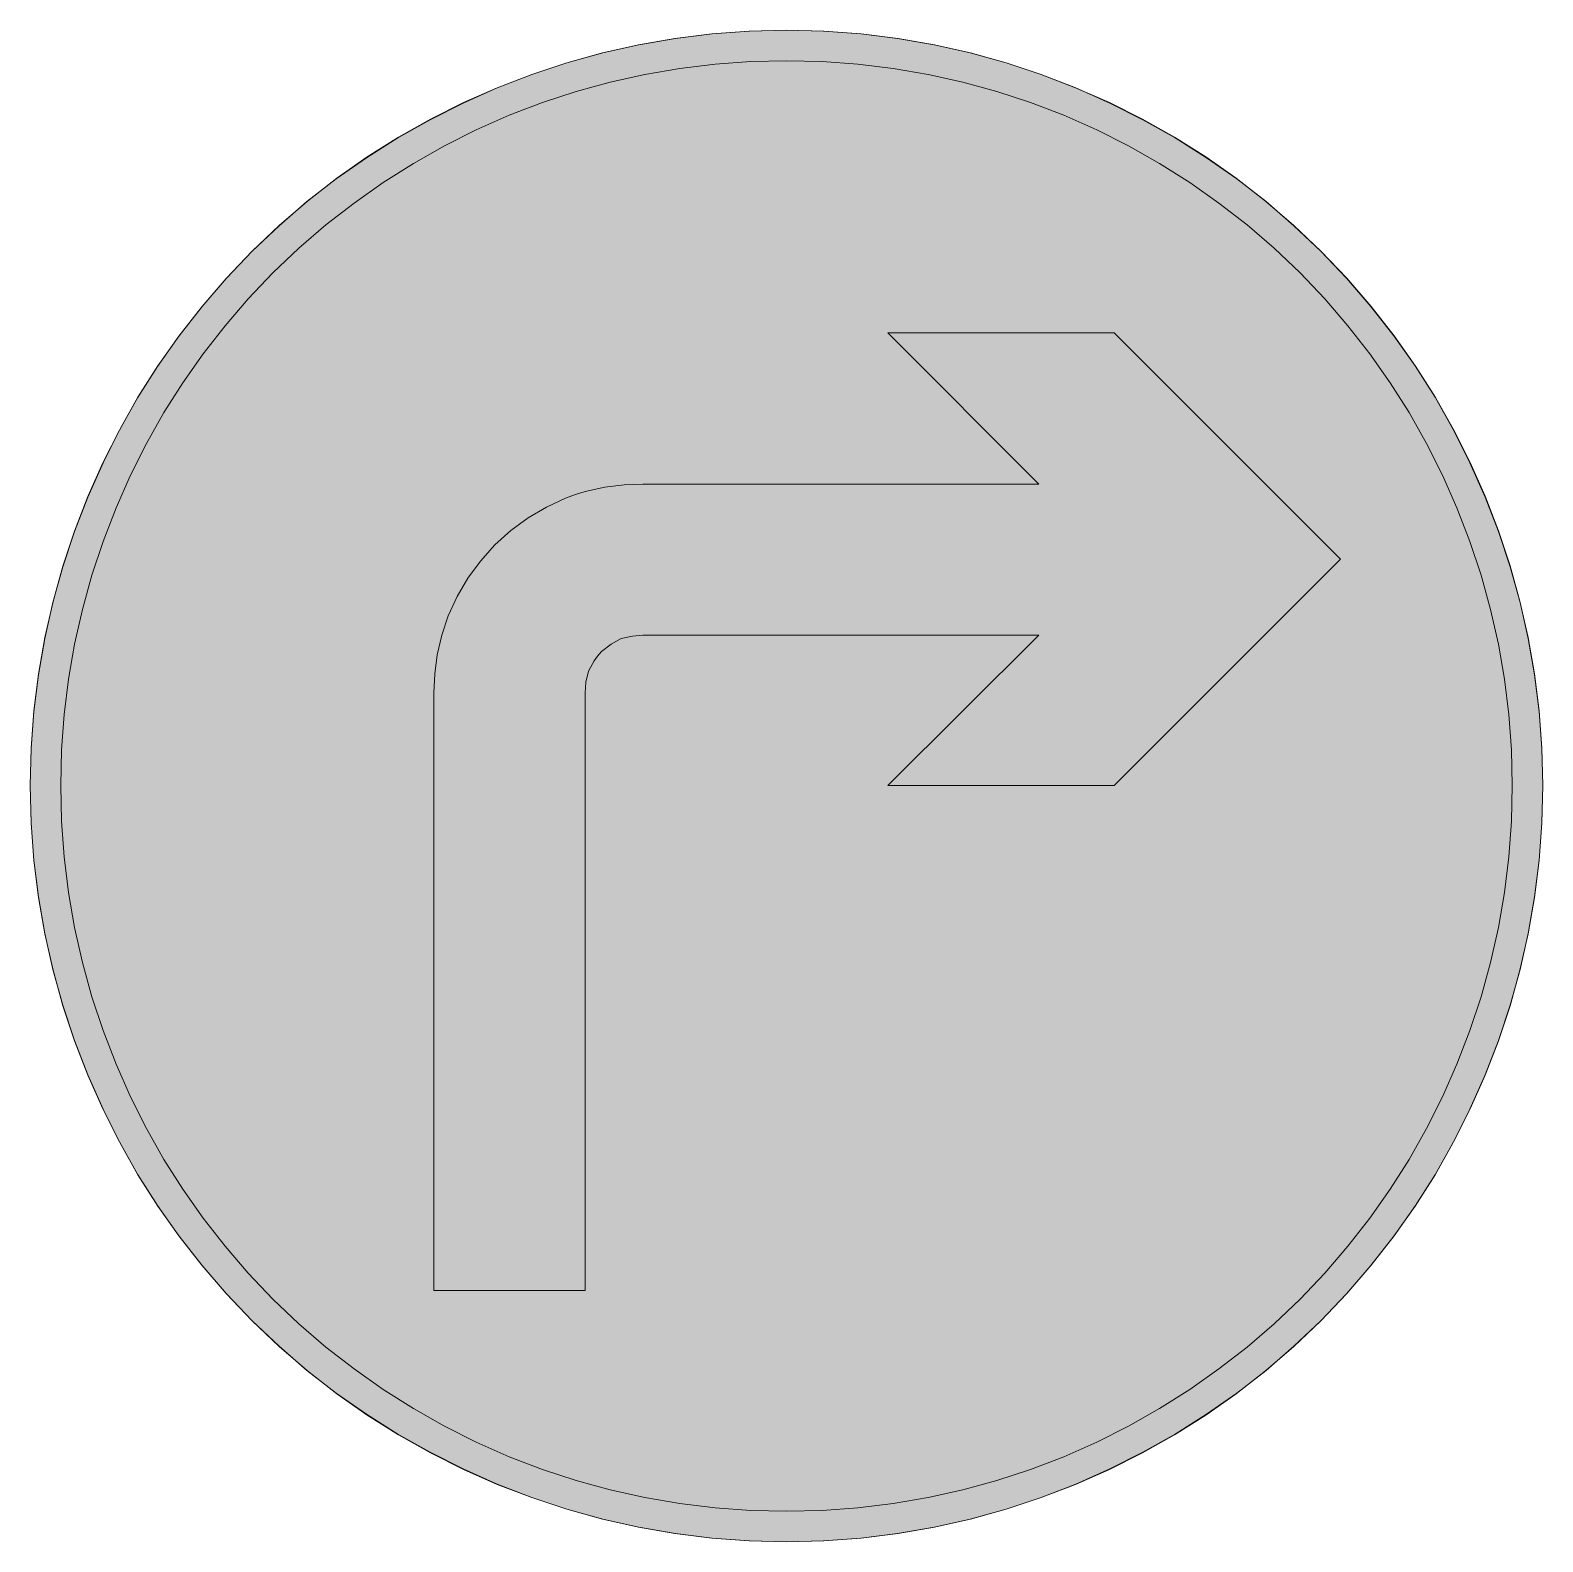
# Model space of a CAD drawing. Header units: metres. Extents: x 160 to 410, y 11 to 261.
import ezdxf

# ---------------------------------------------------------------- set-up
doc = ezdxf.new("R2010")
doc.units = ezdxf.units.M
for name, color, linetype, true_color in [('FILL_BLUE_0000FF', 7, 'Continuous', 0x0000ff), ('FILL_WHITE_FFFFFF', 7, 'Continuous', 0xffffff), ('STROKE_BLUE_0000FF', 7, 'Continuous', 0x0000ff)]:
    doc.layers.add(name, color=color, linetype=linetype, true_color=true_color)

msp = doc.modelspace()

# ---------------------------------------------------------------- hatches: boundary and pattern name
at = {"layer": 'FILL_BLUE_0000FF', "true_color": 0x0000ff}
h = msp.add_hatch(color=7, dxfattribs=at)
h.dxf.hatch_style = 1
h.paths.add_polyline_path([(404.86, 130.15), (404.43, 124.25), (403.71, 118.38), (402.71, 112.57), (401.41, 106.81), (399.84, 101.12), (397.97, 95.52), (395.82, 90), (393.46, 84.6), (390.83, 79.34), (387.95, 74.23), (384.82, 69.28), (381.44, 64.48), (377.82, 59.85), (373.97, 55.4), (369.9, 51.12), (365.62, 47.05), (361.14, 43.19), (356.48, 39.57), (351.65, 36.18), (346.66, 33.03), (341.52, 30.11), (336.25, 27.44), (330.84, 25.02), (325.33, 22.93), (319.74, 21.11), (314.09, 19.56), (308.36, 18.29), (302.58, 17.3), (296.74, 16.59), (290.86, 16.16), (284.94, 16.02), (279.02, 16.16), (273.14, 16.59), (267.3, 17.3), (261.52, 18.29), (255.79, 19.56), (250.14, 21.11), (244.55, 22.93), (239.04, 25.02), (233.63, 27.44), (228.36, 30.11), (223.22, 33.03), (218.23, 36.18), (213.4, 39.57), (208.74, 43.19), (204.26, 47.05), (199.98, 51.12), (195.91, 55.4), (192.06, 59.85), (188.44, 64.48), (185.06, 69.28), (181.93, 74.23), (179.05, 79.34), (176.42, 84.6), (174.06, 90), (171.91, 95.52), (170.04, 101.12), (168.47, 106.81), (167.18, 112.57), (166.17, 118.38), (165.45, 124.25), (165.02, 130.15), (164.88, 136.08), (165.02, 141.95), (165.45, 147.81), (166.17, 153.64), (167.18, 159.43), (168.47, 165.18), (170.04, 170.86), (171.91, 176.46), (174.06, 181.98), (176.42, 187.38), (179.05, 192.64), (181.93, 197.75), (185.06, 202.7), (188.44, 207.5), (192.06, 212.13), (195.91, 216.58), (199.98, 220.86), (204.26, 224.93), (208.74, 228.79), (213.4, 232.41), (218.23, 235.8), (223.22, 238.95), (228.36, 241.87), (233.63, 244.54), (239.04, 246.96), (244.55, 249.05), (250.14, 250.87), (255.79, 252.42), (261.52, 253.69), (267.3, 254.68), (273.14, 255.39), (279.02, 255.82), (284.94, 255.96), (290.86, 255.82), (296.74, 255.39), (302.58, 254.68), (308.36, 253.69), (314.09, 252.42), (319.74, 250.87), (325.33, 249.05), (330.84, 246.96), (336.25, 244.54), (341.52, 241.87), (346.66, 238.95), (351.65, 235.8), (356.48, 232.41), (361.14, 228.79), (365.62, 224.93), (369.9, 220.86), (373.97, 216.58), (377.82, 212.13), (381.44, 207.5), (384.82, 202.7), (387.95, 197.75), (390.83, 192.64), (393.46, 187.38), (395.82, 181.98), (397.97, 176.46), (399.84, 170.86), (401.41, 165.18), (402.71, 159.43), (403.71, 153.64), (404.43, 147.81), (404.86, 141.95), (405, 136.08), (404.86, 130.15)])
at = {"layer": 'FILL_WHITE_FFFFFF', "true_color": 0xffffff}
h = msp.add_hatch(color=7, dxfattribs=at)
h.dxf.hatch_style = 1
h.paths.add_polyline_path([(409.89, 129.89), (409.44, 123.74), (408.68, 117.64), (407.63, 111.6), (406.29, 105.63), (404.65, 99.73), (402.72, 93.92), (400.5, 88.2), (398, 82.54), (395.24, 77.03), (392.22, 71.69), (388.93, 66.51), (385.4, 61.5), (381.62, 56.66), (377.59, 52), (373.32, 47.52), (368.89, 43.31), (364.26, 39.33), (359.43, 35.58), (354.42, 32.06), (349.24, 28.79), (343.91, 25.78), (338.43, 23.02), (332.82, 20.52), (327.09, 18.3), (321.26, 16.37), (315.34, 14.73), (309.35, 13.39), (303.3, 12.34), (297.21, 11.58), (291.08, 11.13), (284.94, 10.98), (278.8, 11.13), (272.67, 11.58), (266.58, 12.34), (260.53, 13.39), (254.54, 14.73), (248.62, 16.37), (242.79, 18.3), (237.06, 20.52), (231.45, 23.02), (225.97, 25.78), (220.64, 28.79), (215.46, 32.06), (210.45, 35.58), (205.62, 39.33), (200.99, 43.31), (196.56, 47.52), (192.29, 52), (188.26, 56.66), (184.48, 61.5), (180.94, 66.51), (177.66, 71.69), (174.64, 77.03), (171.88, 82.54), (169.38, 88.2), (167.16, 93.92), (165.23, 99.73), (163.59, 105.63), (162.25, 111.6), (161.2, 117.64), (160.44, 123.74), (159.99, 129.89), (159.84, 136.08), (159.99, 142.21), (160.44, 148.32), (161.2, 154.38), (162.25, 160.4), (163.59, 166.36), (165.23, 172.25), (167.16, 178.06), (169.38, 183.78), (171.88, 189.44), (174.64, 194.95), (177.66, 200.29), (180.94, 205.47), (184.48, 210.48), (188.26, 215.32), (192.29, 219.98), (196.56, 224.46), (200.99, 228.67), (205.62, 232.65), (210.45, 236.4), (215.46, 239.92), (220.64, 243.19), (225.97, 246.2), (231.45, 248.96), (237.06, 251.46), (242.79, 253.68), (248.62, 255.61), (254.54, 257.25), (260.53, 258.59), (266.58, 259.64), (272.67, 260.4), (278.8, 260.85), (284.94, 261), (291.08, 260.85), (297.21, 260.4), (303.3, 259.64), (309.35, 258.59), (315.34, 257.25), (321.26, 255.61), (327.09, 253.68), (332.82, 251.46), (338.43, 248.96), (343.91, 246.2), (349.24, 243.19), (354.42, 239.92), (359.43, 236.4), (364.26, 232.65), (368.89, 228.67), (373.32, 224.46), (377.59, 219.98), (381.62, 215.32), (385.4, 210.48), (388.93, 205.47), (392.22, 200.29), (395.24, 194.95), (398, 189.44), (400.5, 183.78), (402.72, 178.06), (404.65, 172.25), (406.29, 166.36), (407.63, 160.4), (408.68, 154.38), (409.44, 148.32), (409.89, 142.21), (410.04, 136.08), (409.89, 129.89)])
h = msp.add_hatch(color=7, dxfattribs=at)
h.dxf.hatch_style = 1
h.paths.add_polyline_path([(326.7, 185.94), (301.68, 210.96), (339.12, 210.96), (376.56, 173.52), (339.12, 136.08), (301.68, 136.08), (326.7, 160.92), (261.18, 160.92), (259.45, 160.78), (257.58, 160.38), (255.96, 159.43), (254.34, 158.22), (253.7, 157.49), (253.12, 156.67), (252.18, 154.98), (251.77, 153.18), (251.64, 151.38), (251.64, 52.56), (226.62, 52.56), (226.62, 151.38), (226.75, 154.53), (227.16, 157.68), (227.92, 160.92), (228.96, 164.16), (230.45, 167.33), (232.22, 170.35), (234.3, 173.2), (236.7, 175.86), (239.36, 178.26), (242.21, 180.34), (245.23, 182.11), (248.4, 183.6), (250.02, 184.21), (251.64, 184.7), (254.88, 185.4), (258.1, 185.8), (261.18, 185.94), (326.7, 185.94)])

# ---------------------------------------------------------------- linework, layer by layer
at = {"layer": 'FILL_BLUE_0000FF', "lineweight": 0, "true_color": 0x0000ff}
msp.add_lwpolyline([(404.86, 130.15), (404.43, 124.25), (403.71, 118.38), (402.71, 112.57), (401.41, 106.81), (399.84, 101.12), (397.97, 95.52), (395.82, 90), (393.46, 84.6), (390.83, 79.34), (387.95, 74.23), (384.82, 69.28), (381.44, 64.48), (377.82, 59.85), (373.97, 55.4), (369.9, 51.12), (365.62, 47.05), (361.14, 43.19), (356.48, 39.57), (351.65, 36.18), (346.66, 33.03), (341.52, 30.11), (336.25, 27.44), (330.84, 25.02), (325.33, 22.93), (319.74, 21.11), (314.09, 19.56), (308.36, 18.29), (302.58, 17.3), (296.74, 16.59), (290.86, 16.16), (284.94, 16.02), (279.02, 16.16), (273.14, 16.59), (267.3, 17.3), (261.52, 18.29), (255.79, 19.56), (250.14, 21.11), (244.55, 22.93), (239.04, 25.02), (233.63, 27.44), (228.36, 30.11), (223.22, 33.03), (218.23, 36.18), (213.4, 39.57), (208.74, 43.19), (204.26, 47.05), (199.98, 51.12), (195.91, 55.4), (192.06, 59.85), (188.44, 64.48), (185.06, 69.28), (181.93, 74.23), (179.05, 79.34), (176.42, 84.6), (174.06, 90), (171.91, 95.52), (170.04, 101.12), (168.47, 106.81), (167.18, 112.57), (166.17, 118.38), (165.45, 124.25), (165.02, 130.15), (164.88, 136.08), (165.02, 141.95), (165.45, 147.81), (166.17, 153.64), (167.18, 159.43), (168.47, 165.18), (170.04, 170.86), (171.91, 176.46), (174.06, 181.98), (176.42, 187.38), (179.05, 192.64), (181.93, 197.75), (185.06, 202.7), (188.44, 207.5), (192.06, 212.13), (195.91, 216.58), (199.98, 220.86), (204.26, 224.93), (208.74, 228.79), (213.4, 232.41), (218.23, 235.8), (223.22, 238.95), (228.36, 241.87), (233.63, 244.54), (239.04, 246.96), (244.55, 249.05), (250.14, 250.87), (255.79, 252.42), (261.52, 253.69), (267.3, 254.68), (273.14, 255.39), (279.02, 255.82), (284.94, 255.96), (290.86, 255.82), (296.74, 255.39), (302.58, 254.68), (308.36, 253.69), (314.09, 252.42), (319.74, 250.87), (325.33, 249.05), (330.84, 246.96), (336.25, 244.54), (341.52, 241.87), (346.66, 238.95), (351.65, 235.8), (356.48, 232.41), (361.14, 228.79), (365.62, 224.93), (369.9, 220.86), (373.97, 216.58), (377.82, 212.13), (381.44, 207.5), (384.82, 202.7), (387.95, 197.75), (390.83, 192.64), (393.46, 187.38), (395.82, 181.98), (397.97, 176.46), (399.84, 170.86), (401.41, 165.18), (402.71, 159.43), (403.71, 153.64), (404.43, 147.81), (404.86, 141.95), (405, 136.08)], close=True, dxfattribs=at)
at = {"layer": 'FILL_WHITE_FFFFFF', "lineweight": 0, "true_color": 0xffffff}
msp.add_lwpolyline([(409.89, 129.89), (409.44, 123.74), (408.68, 117.64), (407.63, 111.6), (406.29, 105.63), (404.65, 99.73), (402.72, 93.92), (400.5, 88.2), (398, 82.54), (395.24, 77.03), (392.22, 71.69), (388.93, 66.51), (385.4, 61.5), (381.62, 56.66), (377.59, 52), (373.32, 47.52), (368.89, 43.31), (364.26, 39.33), (359.43, 35.58), (354.42, 32.06), (349.24, 28.79), (343.91, 25.78), (338.43, 23.02), (332.82, 20.52), (327.09, 18.3), (321.26, 16.37), (315.34, 14.73), (309.35, 13.39), (303.3, 12.34), (297.21, 11.58), (291.08, 11.13), (284.94, 10.98), (278.8, 11.13), (272.67, 11.58), (266.58, 12.34), (260.53, 13.39), (254.54, 14.73), (248.62, 16.37), (242.79, 18.3), (237.06, 20.52), (231.45, 23.02), (225.97, 25.78), (220.64, 28.79), (215.46, 32.06), (210.45, 35.58), (205.62, 39.33), (200.99, 43.31), (196.56, 47.52), (192.29, 52), (188.26, 56.66), (184.48, 61.5), (180.94, 66.51), (177.66, 71.69), (174.64, 77.03), (171.88, 82.54), (169.38, 88.2), (167.16, 93.92), (165.23, 99.73), (163.59, 105.63), (162.25, 111.6), (161.2, 117.64), (160.44, 123.74), (159.99, 129.89), (159.84, 136.08), (159.99, 142.21), (160.44, 148.32), (161.2, 154.38), (162.25, 160.4), (163.59, 166.36), (165.23, 172.25), (167.16, 178.06), (169.38, 183.78), (171.88, 189.44), (174.64, 194.95), (177.66, 200.29), (180.94, 205.47), (184.48, 210.48), (188.26, 215.32), (192.29, 219.98), (196.56, 224.46), (200.99, 228.67), (205.62, 232.65), (210.45, 236.4), (215.46, 239.92), (220.64, 243.19), (225.97, 246.2), (231.45, 248.96), (237.06, 251.46), (242.79, 253.68), (248.62, 255.61), (254.54, 257.25), (260.53, 258.59), (266.58, 259.64), (272.67, 260.4), (278.8, 260.85), (284.94, 261), (291.08, 260.85), (297.21, 260.4), (303.3, 259.64), (309.35, 258.59), (315.34, 257.25), (321.26, 255.61), (327.09, 253.68), (332.82, 251.46), (338.43, 248.96), (343.91, 246.2), (349.24, 243.19), (354.42, 239.92), (359.43, 236.4), (364.26, 232.65), (368.89, 228.67), (373.32, 224.46), (377.59, 219.98), (381.62, 215.32), (385.4, 210.48), (388.93, 205.47), (392.22, 200.29), (395.24, 194.95), (398, 189.44), (400.5, 183.78), (402.72, 178.06), (404.65, 172.25), (406.29, 166.36), (407.63, 160.4), (408.68, 154.38), (409.44, 148.32), (409.89, 142.21), (410.04, 136.08)], close=True, dxfattribs=at)
at = {"layer": 'FILL_WHITE_FFFFFF', "lineweight": 0, "true_color": 0x0000ff}
msp.add_lwpolyline([(326.7, 185.94), (301.68, 210.96), (339.12, 210.96), (376.56, 173.52), (339.12, 136.08), (301.68, 136.08), (326.7, 160.92), (261.18, 160.92), (259.45, 160.78), (257.58, 160.38), (255.96, 159.43), (254.34, 158.22), (253.7, 157.49), (253.12, 156.67), (252.18, 154.98), (251.77, 153.18), (251.64, 151.38), (251.64, 52.56), (226.62, 52.56), (226.62, 151.38), (226.75, 154.53), (227.16, 157.68), (227.92, 160.92), (228.96, 164.16), (230.45, 167.33), (232.22, 170.35), (234.3, 173.2), (236.7, 175.86), (239.36, 178.26), (242.21, 180.34), (245.23, 182.11), (248.4, 183.6), (250.02, 184.21), (251.64, 184.7), (254.88, 185.4), (258.1, 185.8), (261.18, 185.94)], close=True, dxfattribs=at)
at = {"layer": 'STROKE_BLUE_0000FF', "lineweight": 0, "true_color": 0x0000ff}
msp.add_lwpolyline([(410.04, 136.08), (409.89, 142.27), (409.43, 148.43), (408.67, 154.53), (407.62, 160.57), (406.27, 166.54), (404.64, 172.43), (402.72, 178.22), (400.52, 183.91), (398.05, 189.49), (395.3, 194.95), (392.29, 200.26), (389.01, 205.44), (385.46, 210.45), (381.67, 215.3), (377.62, 219.98), (373.32, 224.46), (368.84, 228.73), (364.16, 232.75), (359.31, 236.52), (354.3, 240.04), (349.12, 243.3), (343.81, 246.3), (338.35, 249.04), (332.77, 251.5), (327.08, 253.7), (321.29, 255.61), (315.4, 257.24), (309.43, 258.58), (303.39, 259.63), (297.29, 260.39), (291.13, 260.85), (284.94, 261), (278.75, 260.85), (272.59, 260.39), (266.49, 259.63), (260.45, 258.58), (254.48, 257.24), (248.59, 255.61), (242.8, 253.7), (237.1, 251.5), (231.53, 249.04), (226.07, 246.3), (220.76, 243.3), (215.58, 240.04), (210.57, 236.52), (205.72, 232.75), (201.04, 228.73), (196.56, 224.46), (192.26, 219.95), (188.21, 215.25), (184.42, 210.39), (180.87, 205.36), (177.59, 200.18), (174.58, 194.87), (171.83, 189.42), (169.36, 183.85), (167.16, 178.17), (165.24, 172.38), (163.61, 166.5), (162.26, 160.55), (161.21, 154.51), (160.45, 148.42), (159.99, 142.27), (159.84, 136.08), (159.99, 129.86), (160.45, 123.68), (161.21, 117.56), (162.26, 111.51), (163.61, 105.53), (165.24, 99.64), (167.16, 93.85), (169.36, 88.15), (171.83, 82.58), (174.58, 77.12), (177.59, 71.8), (180.87, 66.62), (184.42, 61.6), (188.21, 56.73), (192.26, 52.03), (196.56, 47.52), (201.04, 43.25), (205.72, 39.23), (210.57, 35.46), (215.58, 31.94), (220.76, 28.68), (226.07, 25.68), (231.53, 22.94), (237.1, 20.47), (242.8, 18.28), (248.59, 16.37), (254.48, 14.74), (260.45, 13.4), (266.49, 12.35), (272.59, 11.59), (278.75, 11.13), (284.94, 10.98), (291.13, 11.13), (297.29, 11.59), (303.39, 12.35), (309.43, 13.4), (315.4, 14.74), (321.29, 16.37), (327.08, 18.28), (332.77, 20.47), (338.35, 22.94), (343.81, 25.68), (349.12, 28.68), (354.3, 31.94), (359.31, 35.46), (364.16, 39.23), (368.84, 43.25), (373.32, 47.52), (377.62, 52.03), (381.67, 56.73), (385.46, 61.6), (389.01, 66.62), (392.29, 71.8), (395.3, 77.12), (398.05, 82.58), (400.52, 88.15), (402.72, 93.85), (404.64, 99.64), (406.27, 105.53), (407.62, 111.51), (408.67, 117.56), (409.43, 123.68), (409.89, 129.86), (410.04, 136.08)], dxfattribs=at)

doc.saveas('drawing.dxf')
